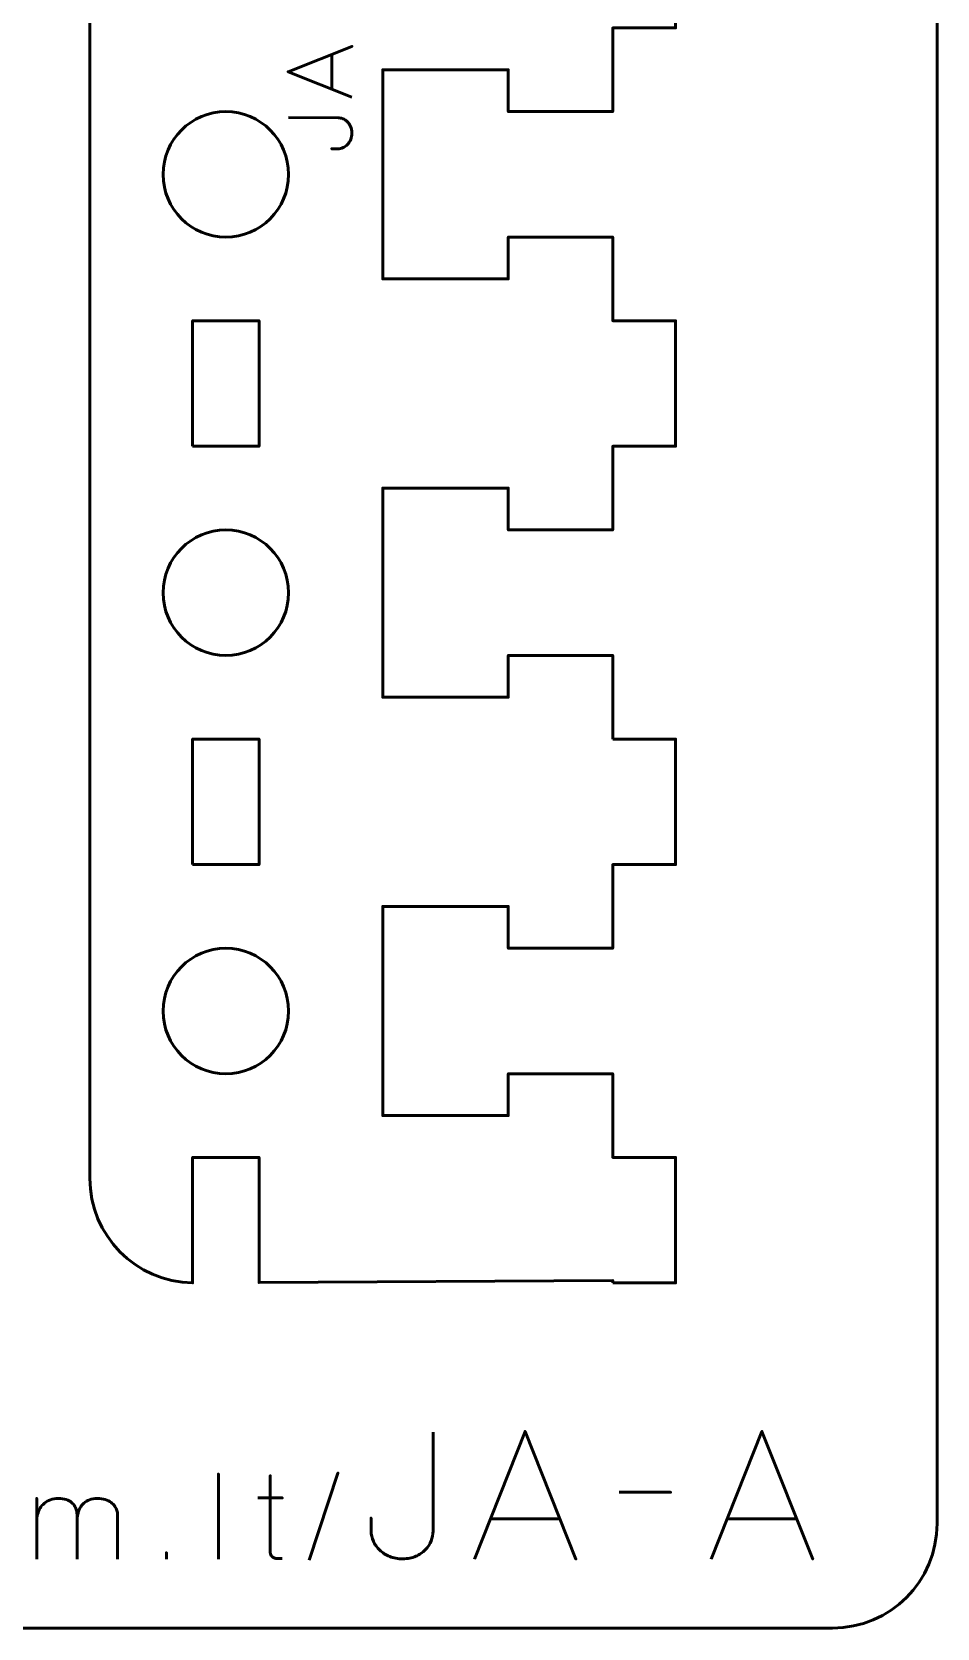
# Model space of a CAD drawing. Header units: centimetres. Extents: x -21 to 0, y -29.7 to 0.
# Drawn here: x -4.33 to 0, y -29.7 to -22.07 of the extents above; entities that cross this region are included whole.
import ezdxf

# ---------------------------------------------------------------- set-up
doc = ezdxf.new("R2010")
doc.units = ezdxf.units.CM
doc.header["$MEASUREMENT"] = 0
doc.layers.add('Layer 1', color=7, linetype='Continuous')

msp = doc.modelspace()

# ---------------------------------------------------------------- linework, layer by layer
at = {"layer": 'Layer 1', "color": 22, "lineweight": 53}
msp.add_open_spline([(-21.00003, -29.19995), (-21.00003, -29.19995), (-21.00003, -0.49992), (-21.00003, -0.49992), (-21.00003, -0.49992), (-21.00003, -0.22295), (-20.77694, 0.00004), (-20.49994, 0.00004), (-20.49994, 0.00004), (-20.49994, 0.00004), (-0.50008, 0.00004), (-0.50008, 0.00004), (-0.50008, 0.00004), (-0.22294, 0.00004), (0.00002, -0.22295), (0.00002, -0.49992), (0.00002, -0.49992), (0.00002, -0.49992), (0.00002, -29.19995), (0.00002, -29.19995), (0.00002, -29.19995), (0.00002, -29.47695), (-0.22294, -29.70004), (-0.50008, -29.70004), (-0.50008, -29.70004), (-0.50008, -29.70004), (-20.49994, -29.70004), (-20.49994, -29.70004), (-20.49994, -29.70004), (-20.77694, -29.70004), (-21.00003, -29.47695), (-21.00003, -29.19995)], degree=3, knots=[0, 0, 0, 0, 0.125, 0.125, 0.125, 0.125, 0.25, 0.25, 0.25, 0.25, 0.375, 0.375, 0.375, 0.375, 0.5, 0.5, 0.5, 0.5, 0.625, 0.625, 0.625, 0.625, 0.75, 0.75, 0.75, 0.75, 0.875, 0.875, 0.875, 0.875, 1, 1, 1, 1], dxfattribs=at)
at = {"layer": 'Layer 1', "color": 114, "lineweight": 53}
for points, knots in [([(-1.55, -28.05), (-1.55, -28.05), (-1.55, -28.0375), (-1.55, -28.0375), (-1.55, -28.0375), (-1.55, -28.0375), (-3.24125, -28.04807), (-3.24125, -28.04807), (-3.24125, -28.04807), (-3.24125, -28.04807), (-3.24125, -27.45), (-3.24125, -27.45), (-3.24125, -27.45), (-3.24125, -27.45), (-3.55875, -27.45), (-3.55875, -27.45), (-3.55875, -27.45), (-3.55875, -27.45), (-3.55875, -28.04989), (-3.55875, -28.04989), (-3.55875, -28.04989), (-3.8308, -28.04522), (-4.05, -27.82316), (-4.05, -27.55), (-4.05, -27.55), (-4.05, -27.55), (-4.05, -15.95), (-4.05, -15.95), (-4.05, -15.95), (-4.05, -15.67684), (-3.8308, -15.45478), (-3.55875, -15.45011), (-3.55875, -15.45011), (-3.55875, -15.45011), (-3.55875, -16.05), (-3.55875, -16.05), (-3.55875, -16.05), (-3.55875, -16.05), (-3.24125, -16.05), (-3.24125, -16.05), (-3.24125, -16.05), (-3.24125, -16.05), (-3.24125, -15.45), (-3.24125, -15.45), (-3.24125, -15.45), (-3.24125, -15.45), (-1.54999, -15.45), (-1.54999, -15.45), (-1.54999, -15.45), (-1.54999, -15.45), (-1.55, -15.45), (-1.55, -15.45), (-1.55, -15.45), (-1.55, -15.45), (-1.55, -15.45), (-1.55, -15.45), (-1.55, -15.45), (-1.55, -15.45), (-1.25, -15.45), (-1.25, -15.45), (-1.25, -15.45), (-1.25, -15.45), (-1.25, -16.05), (-1.25, -16.05), (-1.25, -16.05), (-1.25, -16.05), (-1.55, -16.05), (-1.55, -16.05), (-1.55, -16.05), (-1.55, -16.05), (-1.55, -16.45), (-1.55, -16.45), (-1.55, -16.45), (-1.55, -16.45), (-2.05, -16.45), (-2.05, -16.45), (-2.05, -16.45), (-2.05, -16.45), (-2.05001, -16.25), (-2.05001, -16.25), (-2.05001, -16.25), (-2.05001, -16.25), (-2.65, -16.25), (-2.65, -16.25), (-2.65, -16.25), (-2.65, -16.63333), (-2.65, -16.86667), (-2.65, -17.25), (-2.65, -17.25), (-2.65, -17.25), (-2.05001, -17.25), (-2.05001, -17.25), (-2.05001, -17.25), (-2.05001, -17.25), (-2.05, -17.05), (-2.05, -17.05), (-2.05, -17.05), (-2.05, -17.05), (-1.54999, -17.05), (-1.54999, -17.05), (-1.54999, -17.05), (-1.54999, -17.05), (-1.55, -17.45), (-1.55, -17.45), (-1.55, -17.45), (-1.55, -17.45), (-1.25, -17.45), (-1.25, -17.45), (-1.25, -17.45), (-1.25, -17.45), (-1.25, -18.05), (-1.25, -18.05), (-1.25, -18.05), (-1.25, -18.05), (-1.55, -18.05), (-1.55, -18.05), (-1.55, -18.05), (-1.55, -18.05), (-1.55, -18.45), (-1.55, -18.45), (-1.55, -18.45), (-1.55, -18.45), (-2.05, -18.45), (-2.05, -18.45), (-2.05, -18.45), (-2.05, -18.45), (-2.05001, -18.25), (-2.05001, -18.25), (-2.05001, -18.25), (-2.05001, -18.25), (-2.65, -18.25), (-2.65, -18.25), (-2.65, -18.25), (-2.65, -18.63333), (-2.65, -18.86667), (-2.65, -19.25), (-2.65, -19.25), (-2.65, -19.25), (-2.05001, -19.25), (-2.05001, -19.25), (-2.05001, -19.25), (-2.05001, -19.25), (-2.05, -19.05), (-2.05, -19.05), (-2.05, -19.05), (-2.05, -19.05), (-1.54999, -19.05), (-1.54999, -19.05), (-1.54999, -19.05), (-1.54999, -19.05), (-1.55, -19.45), (-1.55, -19.45), (-1.55, -19.45), (-1.55, -19.45), (-1.25, -19.45), (-1.25, -19.45), (-1.25, -19.45), (-1.25, -19.45), (-1.25, -20.05), (-1.25, -20.05), (-1.25, -20.05), (-1.25, -20.05), (-1.55, -20.05), (-1.55, -20.05), (-1.55, -20.05), (-1.55, -20.05), (-1.55, -20.45), (-1.55, -20.45), (-1.55, -20.45), (-1.55, -20.45), (-2.05, -20.45), (-2.05, -20.45), (-2.05, -20.45), (-2.05, -20.45), (-2.05001, -20.25), (-2.05001, -20.25), (-2.05001, -20.25), (-2.05001, -20.25), (-2.65, -20.25), (-2.65, -20.25), (-2.65, -20.25), (-2.65, -20.63333), (-2.65, -20.86667), (-2.65, -21.25), (-2.65, -21.25), (-2.65, -21.25), (-2.05001, -21.25), (-2.05001, -21.25), (-2.05001, -21.25), (-2.05001, -21.25), (-2.05, -21.05), (-2.05, -21.05), (-2.05, -21.05), (-2.05, -21.05), (-1.54999, -21.05), (-1.54999, -21.05), (-1.54999, -21.05), (-1.54999, -21.05), (-1.55, -21.45), (-1.55, -21.45), (-1.55, -21.45), (-1.55, -21.45), (-1.25, -21.45), (-1.25, -21.45), (-1.25, -21.45), (-1.25, -21.45), (-1.25, -22.05), (-1.25, -22.05), (-1.25, -22.05), (-1.25, -22.05), (-1.55, -22.05), (-1.55, -22.05), (-1.55, -22.05), (-1.55, -22.05), (-1.55, -22.45), (-1.55, -22.45), (-1.55, -22.45), (-1.55, -22.45), (-2.05, -22.45), (-2.05, -22.45), (-2.05, -22.45), (-2.05, -22.45), (-2.05001, -22.25), (-2.05001, -22.25), (-2.05001, -22.25), (-2.05001, -22.25), (-2.65, -22.25), (-2.65, -22.25), (-2.65, -22.25), (-2.65, -22.63333), (-2.65, -22.86667), (-2.65, -23.25), (-2.65, -23.25), (-2.65, -23.25), (-2.05001, -23.25), (-2.05001, -23.25), (-2.05001, -23.25), (-2.05001, -23.25), (-2.05, -23.05), (-2.05, -23.05), (-2.05, -23.05), (-2.05, -23.05), (-1.54999, -23.05), (-1.54999, -23.05), (-1.54999, -23.05), (-1.54999, -23.05), (-1.55, -23.45), (-1.55, -23.45), (-1.55, -23.45), (-1.55, -23.45), (-1.25, -23.45), (-1.25, -23.45), (-1.25, -23.45), (-1.25, -23.45), (-1.25, -24.05), (-1.25, -24.05), (-1.25, -24.05), (-1.25, -24.05), (-1.55, -24.05), (-1.55, -24.05), (-1.55, -24.05), (-1.55, -24.05), (-1.55, -24.45), (-1.55, -24.45), (-1.55, -24.45), (-1.55, -24.45), (-2.05, -24.45), (-2.05, -24.45), (-2.05, -24.45), (-2.05, -24.45), (-2.05001, -24.25), (-2.05001, -24.25), (-2.05001, -24.25), (-2.05001, -24.25), (-2.65, -24.25), (-2.65, -24.25), (-2.65, -24.25), (-2.65, -24.63333), (-2.65, -24.86667), (-2.65, -25.25), (-2.65, -25.25), (-2.65, -25.25), (-2.05001, -25.25), (-2.05001, -25.25), (-2.05001, -25.25), (-2.05001, -25.25), (-2.05, -25.05), (-2.05, -25.05), (-2.05, -25.05), (-2.05, -25.05), (-1.54999, -25.05), (-1.54999, -25.05), (-1.54999, -25.05), (-1.54999, -25.05), (-1.55, -25.45), (-1.55, -25.45)], [0, 0, 0, 0, 0.0135135, 0.0135135, 0.0135135, 0.0135135, 0.027027, 0.027027, 0.027027, 0.027027, 0.0405405, 0.0405405, 0.0405405, 0.0405405, 0.0540541, 0.0540541, 0.0540541, 0.0540541, 0.0675676, 0.0675676, 0.0675676, 0.0675676, 0.0810811, 0.0810811, 0.0810811, 0.0810811, 0.0945946, 0.0945946, 0.0945946, 0.0945946, 0.1081081, 0.1081081, 0.1081081, 0.1081081, 0.1216216, 0.1216216, 0.1216216, 0.1216216, 0.1351351, 0.1351351, 0.1351351, 0.1351351, 0.1486486, 0.1486486, 0.1486486, 0.1486486, 0.1621622, 0.1621622, 0.1621622, 0.1621622, 0.1756757, 0.1756757, 0.1756757, 0.1756757, 0.1891892, 0.1891892, 0.1891892, 0.1891892, 0.2027027, 0.2027027, 0.2027027, 0.2027027, 0.2162162, 0.2162162, 0.2162162, 0.2162162, 0.2297297, 0.2297297, 0.2297297, 0.2297297, 0.2432432, 0.2432432, 0.2432432, 0.2432432, 0.2567568, 0.2567568, 0.2567568, 0.2567568, 0.2702703, 0.2702703, 0.2702703, 0.2702703, 0.2837838, 0.2837838, 0.2837838, 0.2837838, 0.2972973, 0.2972973, 0.2972973, 0.2972973, 0.3108108, 0.3108108, 0.3108108, 0.3108108, 0.3243243, 0.3243243, 0.3243243, 0.3243243, 0.3378378, 0.3378378, 0.3378378, 0.3378378, 0.3513514, 0.3513514, 0.3513514, 0.3513514, 0.3648649, 0.3648649, 0.3648649, 0.3648649, 0.3783784, 0.3783784, 0.3783784, 0.3783784, 0.3918919, 0.3918919, 0.3918919, 0.3918919, 0.4054054, 0.4054054, 0.4054054, 0.4054054, 0.4189189, 0.4189189, 0.4189189, 0.4189189, 0.4324324, 0.4324324, 0.4324324, 0.4324324, 0.4459459, 0.4459459, 0.4459459, 0.4459459, 0.4594595, 0.4594595, 0.4594595, 0.4594595, 0.472973, 0.472973, 0.472973, 0.472973, 0.4864865, 0.4864865, 0.4864865, 0.4864865, 0.5, 0.5, 0.5, 0.5, 0.5135135, 0.5135135, 0.5135135, 0.5135135, 0.527027, 0.527027, 0.527027, 0.527027, 0.5405405, 0.5405405, 0.5405405, 0.5405405, 0.5540541, 0.5540541, 0.5540541, 0.5540541, 0.5675676, 0.5675676, 0.5675676, 0.5675676, 0.5810811, 0.5810811, 0.5810811, 0.5810811, 0.5945946, 0.5945946, 0.5945946, 0.5945946, 0.6081081, 0.6081081, 0.6081081, 0.6081081, 0.6216216, 0.6216216, 0.6216216, 0.6216216, 0.6351351, 0.6351351, 0.6351351, 0.6351351, 0.6486486, 0.6486486, 0.6486486, 0.6486486, 0.6621622, 0.6621622, 0.6621622, 0.6621622, 0.6756757, 0.6756757, 0.6756757, 0.6756757, 0.6891892, 0.6891892, 0.6891892, 0.6891892, 0.7027027, 0.7027027, 0.7027027, 0.7027027, 0.7162162, 0.7162162, 0.7162162, 0.7162162, 0.7297297, 0.7297297, 0.7297297, 0.7297297, 0.7432432, 0.7432432, 0.7432432, 0.7432432, 0.7567568, 0.7567568, 0.7567568, 0.7567568, 0.7702703, 0.7702703, 0.7702703, 0.7702703, 0.7837838, 0.7837838, 0.7837838, 0.7837838, 0.7972973, 0.7972973, 0.7972973, 0.7972973, 0.8108108, 0.8108108, 0.8108108, 0.8108108, 0.8243243, 0.8243243, 0.8243243, 0.8243243, 0.8378378, 0.8378378, 0.8378378, 0.8378378, 0.8513514, 0.8513514, 0.8513514, 0.8513514, 0.8648649, 0.8648649, 0.8648649, 0.8648649, 0.8783784, 0.8783784, 0.8783784, 0.8783784, 0.8918919, 0.8918919, 0.8918919, 0.8918919, 0.9054054, 0.9054054, 0.9054054, 0.9054054, 0.9189189, 0.9189189, 0.9189189, 0.9189189, 0.9324324, 0.9324324, 0.9324324, 0.9324324, 0.9459459, 0.9459459, 0.9459459, 0.9459459, 0.9594595, 0.9594595, 0.9594595, 0.9594595, 0.972973, 0.972973, 0.972973, 0.972973, 0.9864865, 0.9864865, 0.9864865, 0.9864865, 1, 1, 1, 1]), ([(-1.55, -25.45), (-1.55, -25.45), (-1.25, -25.45), (-1.25, -25.45), (-1.25, -25.45), (-1.25, -25.45), (-1.25, -26.05), (-1.25, -26.05), (-1.25, -26.05), (-1.25, -26.05), (-1.55, -26.05), (-1.55, -26.05), (-1.55, -26.05), (-1.55, -26.05), (-1.55, -26.45), (-1.55, -26.45), (-1.55, -26.45), (-1.55, -26.45), (-2.05, -26.45), (-2.05, -26.45), (-2.05, -26.45), (-2.05, -26.45), (-2.05001, -26.25), (-2.05001, -26.25), (-2.05001, -26.25), (-2.05001, -26.25), (-2.65, -26.25), (-2.65, -26.25), (-2.65, -26.25), (-2.65, -26.63333), (-2.65, -26.86667), (-2.65, -27.25), (-2.65, -27.25), (-2.65, -27.25), (-2.05001, -27.25), (-2.05001, -27.25), (-2.05001, -27.25), (-2.05001, -27.25), (-2.05, -27.05), (-2.05, -27.05), (-2.05, -27.05), (-2.05, -27.05), (-1.54999, -27.05), (-1.54999, -27.05), (-1.54999, -27.05), (-1.54999, -27.05), (-1.55, -27.45), (-1.55, -27.45), (-1.55, -27.45), (-1.55, -27.45), (-1.25, -27.45), (-1.25, -27.45), (-1.25, -27.45), (-1.25, -27.45), (-1.25, -28.05), (-1.25, -28.05), (-1.25, -28.05), (-1.25, -28.05), (-1.55, -28.05), (-1.55, -28.05)], [0, 0, 0, 0, 0.0666667, 0.0666667, 0.0666667, 0.0666667, 0.1333333, 0.1333333, 0.1333333, 0.1333333, 0.2, 0.2, 0.2, 0.2, 0.2666667, 0.2666667, 0.2666667, 0.2666667, 0.3333333, 0.3333333, 0.3333333, 0.3333333, 0.4, 0.4, 0.4, 0.4, 0.4666667, 0.4666667, 0.4666667, 0.4666667, 0.5333333, 0.5333333, 0.5333333, 0.5333333, 0.6, 0.6, 0.6, 0.6, 0.6666667, 0.6666667, 0.6666667, 0.6666667, 0.7333333, 0.7333333, 0.7333333, 0.7333333, 0.8, 0.8, 0.8, 0.8, 0.8666667, 0.8666667, 0.8666667, 0.8666667, 0.9333333, 0.9333333, 0.9333333, 0.9333333, 1, 1, 1, 1]), ([(-1.55, -25.45), (-1.55, -25.45), (-1.25, -25.45), (-1.25, -25.45), (-1.25, -25.45), (-1.25, -25.45), (-1.25, -26.05), (-1.25, -26.05), (-1.25, -26.05), (-1.25, -26.05), (-1.55, -26.05), (-1.55, -26.05), (-1.55, -26.05), (-1.55, -26.05), (-1.55, -26.45), (-1.55, -26.45), (-1.55, -26.45), (-1.55, -26.45), (-2.05, -26.45), (-2.05, -26.45), (-2.05, -26.45), (-2.05, -26.45), (-2.05001, -26.25), (-2.05001, -26.25), (-2.05001, -26.25), (-2.05001, -26.25), (-2.65, -26.25), (-2.65, -26.25), (-2.65, -26.25), (-2.65, -26.63333), (-2.65, -26.86667), (-2.65, -27.25), (-2.65, -27.25), (-2.65, -27.25), (-2.05001, -27.25), (-2.05001, -27.25), (-2.05001, -27.25), (-2.05001, -27.25), (-2.05, -27.05), (-2.05, -27.05), (-2.05, -27.05), (-2.05, -27.05), (-1.54999, -27.05), (-1.54999, -27.05), (-1.54999, -27.05), (-1.54999, -27.05), (-1.55, -27.45), (-1.55, -27.45), (-1.55, -27.45), (-1.55, -27.45), (-1.25, -27.45), (-1.25, -27.45), (-1.25, -27.45), (-1.25, -27.45), (-1.25, -28.05), (-1.25, -28.05), (-1.25, -28.05), (-1.25, -28.05), (-1.55, -28.05), (-1.55, -28.05)], [0, 0, 0, 0, 0.0666667, 0.0666667, 0.0666667, 0.0666667, 0.1333333, 0.1333333, 0.1333333, 0.1333333, 0.2, 0.2, 0.2, 0.2, 0.2666667, 0.2666667, 0.2666667, 0.2666667, 0.3333333, 0.3333333, 0.3333333, 0.3333333, 0.4, 0.4, 0.4, 0.4, 0.4666667, 0.4666667, 0.4666667, 0.4666667, 0.5333333, 0.5333333, 0.5333333, 0.5333333, 0.6, 0.6, 0.6, 0.6, 0.6666667, 0.6666667, 0.6666667, 0.6666667, 0.7333333, 0.7333333, 0.7333333, 0.7333333, 0.8, 0.8, 0.8, 0.8, 0.8666667, 0.8666667, 0.8666667, 0.8666667, 0.9333333, 0.9333333, 0.9333333, 0.9333333, 1, 1, 1, 1])]:
    msp.add_open_spline(points, degree=3, knots=knots, dxfattribs=at)
at = {"layer": 'Layer 1', "color": 30, "lineweight": 53}
for points, knots in [([(-2.797, -22.38057), (-2.797, -22.38057), (-3.10222, -22.2595), (-3.10222, -22.2595), (-3.10222, -22.2595), (-3.10222, -22.2595), (-2.797, -22.138), (-2.797, -22.138), (-2.797, -22.138), (-2.797, -22.138), (-3.10222, -22.2595), (-3.10222, -22.2595), (-3.10222, -22.2595), (-3.10222, -22.2595), (-2.797, -22.38057), (-2.797, -22.38057)], [0, 0, 0, 0, 0.25, 0.25, 0.25, 0.25, 0.5, 0.5, 0.5, 0.5, 0.75, 0.75, 0.75, 0.75, 1, 1, 1, 1]), ([(-2.8931, -22.34247), (-2.8931, -22.34247), (-2.8931, -22.17653), (-2.8931, -22.17653), (-2.8931, -22.17653), (-2.8931, -22.17653), (-2.8931, -22.34247), (-2.8931, -22.34247)], [0, 0, 0, 0, 0.5, 0.5, 0.5, 0.5, 1, 1, 1, 1]), ([(-3.10053, -22.47878), (-3.10053, -22.47878), (-2.86346, -22.4792), (-2.86346, -22.4792), (-2.86346, -22.4792), (-2.85577, -22.4792), (-2.84801, -22.48083), (-2.84032, -22.48393), (-2.84032, -22.48393), (-2.83256, -22.48711), (-2.8255, -22.49176), (-2.81901, -22.4979), (-2.81901, -22.4979), (-2.81259, -22.50411), (-2.80737, -22.51166), (-2.80349, -22.52062), (-2.80349, -22.52062), (-2.79954, -22.52965), (-2.79756, -22.53995), (-2.79742, -22.55159), (-2.79742, -22.55159), (-2.79742, -22.56324), (-2.79933, -22.57375), (-2.80307, -22.58306), (-2.80307, -22.58306), (-2.80688, -22.59238), (-2.81196, -22.60035), (-2.81838, -22.60691), (-2.81838, -22.60691), (-2.8248, -22.61354), (-2.83185, -22.61855), (-2.83969, -22.62208), (-2.83969, -22.62208), (-2.84752, -22.62561), (-2.85542, -22.62737), (-2.86346, -22.62737), (-2.86346, -22.62737), (-2.86346, -22.62737), (-2.89479, -22.62737), (-2.89479, -22.62737), (-2.89479, -22.62737), (-2.89479, -22.62737), (-2.86346, -22.62737), (-2.86346, -22.62737), (-2.86346, -22.62737), (-2.85542, -22.62737), (-2.84752, -22.62561), (-2.83969, -22.62208), (-2.83969, -22.62208), (-2.83185, -22.61855), (-2.8248, -22.61354), (-2.81838, -22.60691), (-2.81838, -22.60691), (-2.81196, -22.60035), (-2.80688, -22.59238), (-2.80307, -22.58306), (-2.80307, -22.58306), (-2.79933, -22.57375), (-2.79742, -22.56324), (-2.79742, -22.55159), (-2.79742, -22.55159), (-2.79756, -22.53995), (-2.79954, -22.52965), (-2.80349, -22.52062), (-2.80349, -22.52062), (-2.80737, -22.51166), (-2.81259, -22.50411), (-2.81901, -22.4979), (-2.81901, -22.4979), (-2.8255, -22.49176), (-2.83256, -22.48711), (-2.84032, -22.48393), (-2.84032, -22.48393), (-2.84801, -22.48083), (-2.85577, -22.4792), (-2.86346, -22.4792), (-2.86346, -22.4792), (-2.86346, -22.4792), (-3.10053, -22.47878), (-3.10053, -22.47878)], [0, 0, 0, 0, 0.05, 0.05, 0.05, 0.05, 0.1, 0.1, 0.1, 0.1, 0.15, 0.15, 0.15, 0.15, 0.2, 0.2, 0.2, 0.2, 0.25, 0.25, 0.25, 0.25, 0.3, 0.3, 0.3, 0.3, 0.35, 0.35, 0.35, 0.35, 0.4, 0.4, 0.4, 0.4, 0.45, 0.45, 0.45, 0.45, 0.5, 0.5, 0.5, 0.5, 0.55, 0.55, 0.55, 0.55, 0.6, 0.6, 0.6, 0.6, 0.65, 0.65, 0.65, 0.65, 0.7, 0.7, 0.7, 0.7, 0.75, 0.75, 0.75, 0.75, 0.8, 0.8, 0.8, 0.8, 0.85, 0.85, 0.85, 0.85, 0.9, 0.9, 0.9, 0.9, 0.95, 0.95, 0.95, 0.95, 1, 1, 1, 1]), ([(-2.40825, -28.76286), (-2.40825, -28.76286), (-2.4091, -29.23699), (-2.4091, -29.23699), (-2.4091, -29.23699), (-2.4091, -29.25237), (-2.41234, -29.2679), (-2.41855, -29.28328), (-2.41855, -29.28328), (-2.4249, -29.2988), (-2.43421, -29.31291), (-2.44649, -29.32589), (-2.44649, -29.32589), (-2.45891, -29.33873), (-2.47401, -29.34918), (-2.49193, -29.35694), (-2.49193, -29.35694), (-2.50999, -29.36484), (-2.53059, -29.36879), (-2.55388, -29.36907), (-2.55388, -29.36907), (-2.57716, -29.36907), (-2.59818, -29.36526), (-2.61681, -29.35778), (-2.61681, -29.35778), (-2.63544, -29.35016), (-2.65138, -29.34), (-2.66451, -29.32716), (-2.66451, -29.32716), (-2.67777, -29.31432), (-2.68779, -29.30021), (-2.69485, -29.28455), (-2.69485, -29.28455), (-2.7019, -29.26888), (-2.70543, -29.25308), (-2.70543, -29.23699), (-2.70543, -29.23699), (-2.70543, -29.23699), (-2.70543, -29.17434), (-2.70543, -29.17434), (-2.70543, -29.17434), (-2.70543, -29.17434), (-2.70543, -29.23699), (-2.70543, -29.23699), (-2.70543, -29.23699), (-2.70543, -29.25308), (-2.7019, -29.26888), (-2.69485, -29.28455), (-2.69485, -29.28455), (-2.68779, -29.30021), (-2.67777, -29.31432), (-2.66451, -29.32716), (-2.66451, -29.32716), (-2.65138, -29.34), (-2.63544, -29.35016), (-2.61681, -29.35778), (-2.61681, -29.35778), (-2.59818, -29.36526), (-2.57716, -29.36907), (-2.55388, -29.36907), (-2.55388, -29.36907), (-2.53059, -29.36879), (-2.50999, -29.36484), (-2.49193, -29.35694), (-2.49193, -29.35694), (-2.47401, -29.34918), (-2.45891, -29.33873), (-2.44649, -29.32589), (-2.44649, -29.32589), (-2.43421, -29.31291), (-2.4249, -29.2988), (-2.41855, -29.28328), (-2.41855, -29.28328), (-2.41234, -29.2679), (-2.4091, -29.25237), (-2.4091, -29.23699), (-2.4091, -29.23699), (-2.4091, -29.23699), (-2.40825, -28.76286), (-2.40825, -28.76286)], [0, 0, 0, 0, 0.05, 0.05, 0.05, 0.05, 0.1, 0.1, 0.1, 0.1, 0.15, 0.15, 0.15, 0.15, 0.2, 0.2, 0.2, 0.2, 0.25, 0.25, 0.25, 0.25, 0.3, 0.3, 0.3, 0.3, 0.35, 0.35, 0.35, 0.35, 0.4, 0.4, 0.4, 0.4, 0.45, 0.45, 0.45, 0.45, 0.5, 0.5, 0.5, 0.5, 0.55, 0.55, 0.55, 0.55, 0.6, 0.6, 0.6, 0.6, 0.65, 0.65, 0.65, 0.65, 0.7, 0.7, 0.7, 0.7, 0.75, 0.75, 0.75, 0.75, 0.8, 0.8, 0.8, 0.8, 0.85, 0.85, 0.85, 0.85, 0.9, 0.9, 0.9, 0.9, 0.95, 0.95, 0.95, 0.95, 1, 1, 1, 1]), ([(-2.21182, -29.36992), (-2.21182, -29.36992), (-1.96967, -28.75947), (-1.96967, -28.75947), (-1.96967, -28.75947), (-1.96967, -28.75947), (-1.72668, -29.36992), (-1.72668, -29.36992), (-1.72668, -29.36992), (-1.72668, -29.36992), (-1.96967, -28.75947), (-1.96967, -28.75947), (-1.96967, -28.75947), (-1.96967, -28.75947), (-2.21182, -29.36992), (-2.21182, -29.36992)], [0, 0, 0, 0, 0.25, 0.25, 0.25, 0.25, 0.5, 0.5, 0.5, 0.5, 0.75, 0.75, 0.75, 0.75, 1, 1, 1, 1]), ([(-1.07982, -29.36992), (-1.07982, -29.36992), (-0.83767, -28.75947), (-0.83767, -28.75947), (-0.83767, -28.75947), (-0.83767, -28.75947), (-0.59468, -29.36992), (-0.59468, -29.36992), (-0.59468, -29.36992), (-0.59468, -29.36992), (-0.83767, -28.75947), (-0.83767, -28.75947), (-0.83767, -28.75947), (-0.83767, -28.75947), (-1.07982, -29.36992), (-1.07982, -29.36992)], [0, 0, 0, 0, 0.25, 0.25, 0.25, 0.25, 0.5, 0.5, 0.5, 0.5, 0.75, 0.75, 0.75, 0.75, 1, 1, 1, 1]), ([(-3.43526, -29.36992), (-3.43526, -29.36992), (-3.43526, -28.96296), (-3.43526, -28.96296), (-3.43526, -28.96296), (-3.43526, -28.96296), (-3.43526, -29.36992), (-3.43526, -29.36992)], [0, 0, 0, 0, 0.5, 0.5, 0.5, 0.5, 1, 1, 1, 1]), ([(-3.13046, -29.3671), (-3.13742, -29.36766), (-3.14438, -29.36785), (-3.15116, -29.36766), (-3.15116, -29.36766), (-3.15793, -29.36747), (-3.16405, -29.36644), (-3.1696, -29.36437), (-3.1696, -29.36437), (-3.17515, -29.36239), (-3.17957, -29.35882), (-3.18295, -29.35374), (-3.18295, -29.35374), (-3.18625, -29.34866), (-3.18794, -29.34142), (-3.18803, -29.3321), (-3.18803, -29.3321), (-3.18803, -29.32768), (-3.18803, -29.32016), (-3.18803, -29.30962), (-3.18803, -29.30962), (-3.18803, -29.29899), (-3.18803, -29.28619), (-3.18803, -29.27105), (-3.18803, -29.27105), (-3.18803, -29.2559), (-3.18803, -29.23935), (-3.18803, -29.22138), (-3.18803, -29.22138), (-3.18803, -29.20341), (-3.18803, -29.18488), (-3.18803, -29.16569), (-3.18803, -29.16569), (-3.18803, -29.1465), (-3.18803, -29.12759), (-3.18803, -29.10887), (-3.18803, -29.10887), (-3.18803, -29.09015), (-3.18803, -29.07255), (-3.18803, -29.056), (-3.18803, -29.056), (-3.18803, -29.03944), (-3.18803, -29.02476), (-3.18803, -29.01207), (-3.18803, -29.01207), (-3.18803, -28.99927), (-3.18803, -28.9893), (-3.18803, -28.98196), (-3.18803, -28.98196), (-3.18803, -28.97472), (-3.18803, -28.97095), (-3.18803, -28.97086), (-3.18803, -28.97086), (-3.18803, -28.97095), (-3.18803, -28.97472), (-3.18803, -28.98196), (-3.18803, -28.98196), (-3.18803, -28.9893), (-3.18803, -28.99927), (-3.18803, -29.01207), (-3.18803, -29.01207), (-3.18803, -29.02476), (-3.18803, -29.03944), (-3.18803, -29.056), (-3.18803, -29.056), (-3.18803, -29.07255), (-3.18803, -29.09015), (-3.18803, -29.10887), (-3.18803, -29.10887), (-3.18803, -29.12759), (-3.18803, -29.1465), (-3.18803, -29.16569), (-3.18803, -29.16569), (-3.18803, -29.18488), (-3.18803, -29.20341), (-3.18803, -29.22138), (-3.18803, -29.22138), (-3.18803, -29.23935), (-3.18803, -29.2559), (-3.18803, -29.27105), (-3.18803, -29.27105), (-3.18803, -29.28619), (-3.18803, -29.29899), (-3.18803, -29.30962), (-3.18803, -29.30962), (-3.18803, -29.32016), (-3.18803, -29.32768), (-3.18803, -29.3321), (-3.18803, -29.3321), (-3.18794, -29.34142), (-3.18625, -29.34866), (-3.18295, -29.35374), (-3.18295, -29.35374), (-3.17957, -29.35882), (-3.17515, -29.36239), (-3.1696, -29.36437), (-3.1696, -29.36437), (-3.16405, -29.36644), (-3.15793, -29.36747), (-3.15116, -29.36766), (-3.15116, -29.36766), (-3.14438, -29.36785), (-3.13742, -29.36766), (-3.13046, -29.3671)], [0, 0, 0, 0, 0.0384615, 0.0384615, 0.0384615, 0.0384615, 0.0769231, 0.0769231, 0.0769231, 0.0769231, 0.1153846, 0.1153846, 0.1153846, 0.1153846, 0.1538462, 0.1538462, 0.1538462, 0.1538462, 0.1923077, 0.1923077, 0.1923077, 0.1923077, 0.2307692, 0.2307692, 0.2307692, 0.2307692, 0.2692308, 0.2692308, 0.2692308, 0.2692308, 0.3076923, 0.3076923, 0.3076923, 0.3076923, 0.3461538, 0.3461538, 0.3461538, 0.3461538, 0.3846154, 0.3846154, 0.3846154, 0.3846154, 0.4230769, 0.4230769, 0.4230769, 0.4230769, 0.4615385, 0.4615385, 0.4615385, 0.4615385, 0.5, 0.5, 0.5, 0.5, 0.5384615, 0.5384615, 0.5384615, 0.5384615, 0.5769231, 0.5769231, 0.5769231, 0.5769231, 0.6153846, 0.6153846, 0.6153846, 0.6153846, 0.6538462, 0.6538462, 0.6538462, 0.6538462, 0.6923077, 0.6923077, 0.6923077, 0.6923077, 0.7307692, 0.7307692, 0.7307692, 0.7307692, 0.7692308, 0.7692308, 0.7692308, 0.7692308, 0.8076923, 0.8076923, 0.8076923, 0.8076923, 0.8461538, 0.8461538, 0.8461538, 0.8461538, 0.8846154, 0.8846154, 0.8846154, 0.8846154, 0.9230769, 0.9230769, 0.9230769, 0.9230769, 0.9615385, 0.9615385, 0.9615385, 0.9615385, 1, 1, 1, 1]), ([(-3.00233, -29.37556), (-3.00233, -29.37556), (-2.86404, -28.95901), (-2.86404, -28.95901), (-2.86404, -28.95901), (-2.86404, -28.95901), (-3.00233, -29.37556), (-3.00233, -29.37556)], [0, 0, 0, 0, 0.5, 0.5, 0.5, 0.5, 1, 1, 1, 1]), ([(-1.52009, -29.05073), (-1.52009, -29.05073), (-1.27371, -29.05073), (-1.27371, -29.05073), (-1.27371, -29.05073), (-1.27371, -29.05073), (-1.52009, -29.05073), (-1.52009, -29.05073)], [0, 0, 0, 0, 0.5, 0.5, 0.5, 0.5, 1, 1, 1, 1]), ([(-4.11147, -29.36992), (-4.11147, -29.36983), (-4.11147, -29.3671), (-4.11147, -29.36174), (-4.11147, -29.36174), (-4.11147, -29.35647), (-4.11147, -29.34922), (-4.11147, -29.3401), (-4.11147, -29.3401), (-4.11147, -29.33088), (-4.11147, -29.32053), (-4.11147, -29.30887), (-4.11147, -29.30887), (-4.11147, -29.2973), (-4.11147, -29.28516), (-4.11147, -29.27237), (-4.11147, -29.27237), (-4.11147, -29.25967), (-4.11147, -29.24715), (-4.11147, -29.23474), (-4.11147, -29.23474), (-4.11147, -29.22232), (-4.11147, -29.21065), (-4.11147, -29.19993), (-4.11147, -29.19993), (-4.11147, -29.18911), (-4.11147, -29.17989), (-4.11147, -29.17208), (-4.11147, -29.17208), (-4.11147, -29.16437), (-4.11147, -29.15882), (-4.11147, -29.15543), (-4.11147, -29.15543), (-4.11137, -29.15016), (-4.11222, -29.14424), (-4.11382, -29.13775), (-4.11382, -29.13775), (-4.11542, -29.13116), (-4.11815, -29.12458), (-4.122, -29.11799), (-4.122, -29.11799), (-4.12586, -29.11131), (-4.13122, -29.1052), (-4.1379, -29.09955), (-4.1379, -29.09955), (-4.14467, -29.09391), (-4.15314, -29.08939), (-4.1633, -29.08591), (-4.1633, -29.08591), (-4.17356, -29.08243), (-4.18578, -29.08055), (-4.20008, -29.08036), (-4.20008, -29.08036), (-4.21438, -29.08036), (-4.22718, -29.08234), (-4.23837, -29.08629), (-4.23837, -29.08629), (-4.24966, -29.09033), (-4.25935, -29.09588), (-4.26763, -29.10294), (-4.26763, -29.10294), (-4.27581, -29.11), (-4.28268, -29.11809), (-4.28804, -29.1273), (-4.28804, -29.1273), (-4.2934, -29.13643), (-4.29736, -29.14612), (-4.29999, -29.15647), (-4.29999, -29.15647), (-4.30262, -29.16672), (-4.30394, -29.17716), (-4.30394, -29.18761), (-4.30394, -29.18761), (-4.30394, -29.17716), (-4.30262, -29.16672), (-4.29999, -29.15647), (-4.29999, -29.15647), (-4.29736, -29.14612), (-4.2934, -29.13643), (-4.28804, -29.1273), (-4.28804, -29.1273), (-4.28268, -29.11809), (-4.27581, -29.11), (-4.26763, -29.10294), (-4.26763, -29.10294), (-4.25935, -29.09588), (-4.24966, -29.09033), (-4.23837, -29.08629), (-4.23837, -29.08629), (-4.22718, -29.08234), (-4.21438, -29.08036), (-4.20008, -29.08036), (-4.20008, -29.08036), (-4.18578, -29.08055), (-4.17356, -29.08243), (-4.1633, -29.08591), (-4.1633, -29.08591), (-4.15314, -29.08939), (-4.14467, -29.09391), (-4.1379, -29.09955), (-4.1379, -29.09955), (-4.13122, -29.1052), (-4.12586, -29.11131), (-4.122, -29.11799), (-4.122, -29.11799), (-4.11815, -29.12458), (-4.11542, -29.13116), (-4.11382, -29.13775), (-4.11382, -29.13775), (-4.11222, -29.14424), (-4.11137, -29.15016), (-4.11147, -29.15543), (-4.11147, -29.15543), (-4.11147, -29.15882), (-4.11147, -29.16437), (-4.11147, -29.17208), (-4.11147, -29.17208), (-4.11147, -29.17989), (-4.11147, -29.18911), (-4.11147, -29.19993), (-4.11147, -29.19993), (-4.11147, -29.21065), (-4.11147, -29.22232), (-4.11147, -29.23474), (-4.11147, -29.23474), (-4.11147, -29.24715), (-4.11147, -29.25967), (-4.11147, -29.27237), (-4.11147, -29.27237), (-4.11147, -29.28516), (-4.11147, -29.2973), (-4.11147, -29.30887), (-4.11147, -29.30887), (-4.11147, -29.32053), (-4.11147, -29.33088), (-4.11147, -29.3401), (-4.11147, -29.3401), (-4.11147, -29.34922), (-4.11147, -29.35647), (-4.11147, -29.36174), (-4.11147, -29.36174), (-4.11147, -29.3671), (-4.11147, -29.36983), (-4.11147, -29.36992)], [0, 0, 0, 0, 0.0277778, 0.0277778, 0.0277778, 0.0277778, 0.0555556, 0.0555556, 0.0555556, 0.0555556, 0.0833333, 0.0833333, 0.0833333, 0.0833333, 0.1111111, 0.1111111, 0.1111111, 0.1111111, 0.1388889, 0.1388889, 0.1388889, 0.1388889, 0.1666667, 0.1666667, 0.1666667, 0.1666667, 0.1944444, 0.1944444, 0.1944444, 0.1944444, 0.2222222, 0.2222222, 0.2222222, 0.2222222, 0.25, 0.25, 0.25, 0.25, 0.2777778, 0.2777778, 0.2777778, 0.2777778, 0.3055556, 0.3055556, 0.3055556, 0.3055556, 0.3333333, 0.3333333, 0.3333333, 0.3333333, 0.3611111, 0.3611111, 0.3611111, 0.3611111, 0.3888889, 0.3888889, 0.3888889, 0.3888889, 0.4166667, 0.4166667, 0.4166667, 0.4166667, 0.4444444, 0.4444444, 0.4444444, 0.4444444, 0.4722222, 0.4722222, 0.4722222, 0.4722222, 0.5, 0.5, 0.5, 0.5, 0.5277778, 0.5277778, 0.5277778, 0.5277778, 0.5555556, 0.5555556, 0.5555556, 0.5555556, 0.5833333, 0.5833333, 0.5833333, 0.5833333, 0.6111111, 0.6111111, 0.6111111, 0.6111111, 0.6388889, 0.6388889, 0.6388889, 0.6388889, 0.6666667, 0.6666667, 0.6666667, 0.6666667, 0.6944444, 0.6944444, 0.6944444, 0.6944444, 0.7222222, 0.7222222, 0.7222222, 0.7222222, 0.75, 0.75, 0.75, 0.75, 0.7777778, 0.7777778, 0.7777778, 0.7777778, 0.8055556, 0.8055556, 0.8055556, 0.8055556, 0.8333333, 0.8333333, 0.8333333, 0.8333333, 0.8611111, 0.8611111, 0.8611111, 0.8611111, 0.8888889, 0.8888889, 0.8888889, 0.8888889, 0.9166667, 0.9166667, 0.9166667, 0.9166667, 0.9444444, 0.9444444, 0.9444444, 0.9444444, 0.9722222, 0.9722222, 0.9722222, 0.9722222, 1, 1, 1, 1]), ([(-4.30394, -29.36992), (-4.30394, -29.36992), (-4.30394, -29.08036), (-4.30394, -29.08036), (-4.30394, -29.08036), (-4.30394, -29.08036), (-4.30394, -29.36992), (-4.30394, -29.36992)], [0, 0, 0, 0, 0.5, 0.5, 0.5, 0.5, 1, 1, 1, 1]), ([(-3.9173, -29.36992), (-3.9173, -29.36983), (-3.9173, -29.3671), (-3.9173, -29.36174), (-3.9173, -29.36174), (-3.9173, -29.35647), (-3.9173, -29.34922), (-3.9173, -29.3401), (-3.9173, -29.3401), (-3.9173, -29.33088), (-3.9173, -29.32053), (-3.9173, -29.30887), (-3.9173, -29.30887), (-3.9173, -29.2973), (-3.9173, -29.28516), (-3.9173, -29.27237), (-3.9173, -29.27237), (-3.9173, -29.25967), (-3.9173, -29.24715), (-3.9173, -29.23474), (-3.9173, -29.23474), (-3.9173, -29.22232), (-3.9173, -29.21065), (-3.9173, -29.19993), (-3.9173, -29.19993), (-3.9173, -29.18911), (-3.9173, -29.17989), (-3.9173, -29.17208), (-3.9173, -29.17208), (-3.9173, -29.16437), (-3.9173, -29.15882), (-3.9173, -29.15543), (-3.9173, -29.15543), (-3.9173, -29.15016), (-3.91833, -29.14424), (-3.9205, -29.13775), (-3.9205, -29.13775), (-3.92257, -29.13116), (-3.92595, -29.12458), (-3.93066, -29.11799), (-3.93066, -29.11799), (-3.93527, -29.11131), (-3.94138, -29.1052), (-3.94891, -29.09955), (-3.94891, -29.09955), (-3.95643, -29.09391), (-3.96556, -29.08939), (-3.97628, -29.08591), (-3.97628, -29.08591), (-3.98701, -29.08243), (-3.99952, -29.08055), (-4.01382, -29.08036), (-4.01382, -29.08036), (-4.02812, -29.08036), (-4.04072, -29.08234), (-4.05154, -29.08629), (-4.05154, -29.08629), (-4.06227, -29.09033), (-4.07149, -29.09588), (-4.0792, -29.10294), (-4.0792, -29.10294), (-4.08682, -29.11), (-4.09293, -29.11809), (-4.09773, -29.1273), (-4.09773, -29.1273), (-4.10253, -29.13643), (-4.10601, -29.14612), (-4.10817, -29.15647), (-4.10817, -29.15647), (-4.11043, -29.16672), (-4.11147, -29.17716), (-4.11147, -29.18761), (-4.11147, -29.18761), (-4.11147, -29.17716), (-4.11043, -29.16672), (-4.10817, -29.15647), (-4.10817, -29.15647), (-4.10601, -29.14612), (-4.10253, -29.13643), (-4.09773, -29.1273), (-4.09773, -29.1273), (-4.09293, -29.11809), (-4.08682, -29.11), (-4.0792, -29.10294), (-4.0792, -29.10294), (-4.07149, -29.09588), (-4.06227, -29.09033), (-4.05154, -29.08629), (-4.05154, -29.08629), (-4.04072, -29.08234), (-4.02812, -29.08036), (-4.01382, -29.08036), (-4.01382, -29.08036), (-3.99952, -29.08055), (-3.98701, -29.08243), (-3.97628, -29.08591), (-3.97628, -29.08591), (-3.96556, -29.08939), (-3.95643, -29.09391), (-3.94891, -29.09955), (-3.94891, -29.09955), (-3.94138, -29.1052), (-3.93527, -29.11131), (-3.93066, -29.11799), (-3.93066, -29.11799), (-3.92595, -29.12458), (-3.92257, -29.13116), (-3.9205, -29.13775), (-3.9205, -29.13775), (-3.91833, -29.14424), (-3.9173, -29.15016), (-3.9173, -29.15543), (-3.9173, -29.15543), (-3.9173, -29.15882), (-3.9173, -29.16437), (-3.9173, -29.17208), (-3.9173, -29.17208), (-3.9173, -29.17989), (-3.9173, -29.18911), (-3.9173, -29.19993), (-3.9173, -29.19993), (-3.9173, -29.21065), (-3.9173, -29.22232), (-3.9173, -29.23474), (-3.9173, -29.23474), (-3.9173, -29.24715), (-3.9173, -29.25967), (-3.9173, -29.27237), (-3.9173, -29.27237), (-3.9173, -29.28516), (-3.9173, -29.2973), (-3.9173, -29.30887), (-3.9173, -29.30887), (-3.9173, -29.32053), (-3.9173, -29.33088), (-3.9173, -29.3401), (-3.9173, -29.3401), (-3.9173, -29.34922), (-3.9173, -29.35647), (-3.9173, -29.36174), (-3.9173, -29.36174), (-3.9173, -29.3671), (-3.9173, -29.36983), (-3.9173, -29.36992)], [0, 0, 0, 0, 0.0277778, 0.0277778, 0.0277778, 0.0277778, 0.0555556, 0.0555556, 0.0555556, 0.0555556, 0.0833333, 0.0833333, 0.0833333, 0.0833333, 0.1111111, 0.1111111, 0.1111111, 0.1111111, 0.1388889, 0.1388889, 0.1388889, 0.1388889, 0.1666667, 0.1666667, 0.1666667, 0.1666667, 0.1944444, 0.1944444, 0.1944444, 0.1944444, 0.2222222, 0.2222222, 0.2222222, 0.2222222, 0.25, 0.25, 0.25, 0.25, 0.2777778, 0.2777778, 0.2777778, 0.2777778, 0.3055556, 0.3055556, 0.3055556, 0.3055556, 0.3333333, 0.3333333, 0.3333333, 0.3333333, 0.3611111, 0.3611111, 0.3611111, 0.3611111, 0.3888889, 0.3888889, 0.3888889, 0.3888889, 0.4166667, 0.4166667, 0.4166667, 0.4166667, 0.4444444, 0.4444444, 0.4444444, 0.4444444, 0.4722222, 0.4722222, 0.4722222, 0.4722222, 0.5, 0.5, 0.5, 0.5, 0.5277778, 0.5277778, 0.5277778, 0.5277778, 0.5555556, 0.5555556, 0.5555556, 0.5555556, 0.5833333, 0.5833333, 0.5833333, 0.5833333, 0.6111111, 0.6111111, 0.6111111, 0.6111111, 0.6388889, 0.6388889, 0.6388889, 0.6388889, 0.6666667, 0.6666667, 0.6666667, 0.6666667, 0.6944444, 0.6944444, 0.6944444, 0.6944444, 0.7222222, 0.7222222, 0.7222222, 0.7222222, 0.75, 0.75, 0.75, 0.75, 0.7777778, 0.7777778, 0.7777778, 0.7777778, 0.8055556, 0.8055556, 0.8055556, 0.8055556, 0.8333333, 0.8333333, 0.8333333, 0.8333333, 0.8611111, 0.8611111, 0.8611111, 0.8611111, 0.8888889, 0.8888889, 0.8888889, 0.8888889, 0.9166667, 0.9166667, 0.9166667, 0.9166667, 0.9444444, 0.9444444, 0.9444444, 0.9444444, 0.9722222, 0.9722222, 0.9722222, 0.9722222, 1, 1, 1, 1]), ([(-3.2473, -29.07754), (-3.2473, -29.07754), (-3.12933, -29.07754), (-3.12933, -29.07754), (-3.12933, -29.07754), (-3.12933, -29.07754), (-3.2473, -29.07754), (-3.2473, -29.07754)], [0, 0, 0, 0, 0.5, 0.5, 0.5, 0.5, 1, 1, 1, 1]), ([(-2.13562, -29.17773), (-2.13562, -29.17773), (-1.80372, -29.17773), (-1.80372, -29.17773), (-1.80372, -29.17773), (-1.80372, -29.17773), (-2.13562, -29.17773), (-2.13562, -29.17773)], [0, 0, 0, 0, 0.5, 0.5, 0.5, 0.5, 1, 1, 1, 1]), ([(-1.00362, -29.17773), (-1.00362, -29.17773), (-0.67172, -29.17773), (-0.67172, -29.17773), (-0.67172, -29.17773), (-0.67172, -29.17773), (-1.00362, -29.17773), (-1.00362, -29.17773)], [0, 0, 0, 0, 0.5, 0.5, 0.5, 0.5, 1, 1, 1, 1]), ([(-3.68418, -29.36992), (-3.68418, -29.36992), (-3.68418, -29.33888), (-3.68418, -29.33888), (-3.68418, -29.33888), (-3.68418, -29.33888), (-3.68418, -29.36992), (-3.68418, -29.36992)], [0, 0, 0, 0, 0.5, 0.5, 0.5, 0.5, 1, 1, 1, 1])]:
    msp.add_open_spline(points, degree=3, knots=knots, dxfattribs=at)
at = {"layer": 'Layer 1', "color": 250, "lineweight": 53}
for points in [[(-3.7, -22.75), (-3.7, -22.58434), (-3.56566, -22.45), (-3.4, -22.45), (-3.4, -22.45), (-3.23434, -22.45), (-3.1, -22.58434), (-3.1, -22.75), (-3.1, -22.75), (-3.1, -22.91566), (-3.23434, -23.05), (-3.4, -23.05), (-3.4, -23.05), (-3.56566, -23.05), (-3.7, -22.91566), (-3.7, -22.75)], [(-3.55875, -24.05), (-3.55875, -24.05), (-3.55875, -23.45), (-3.55875, -23.45), (-3.55875, -23.45), (-3.55875, -23.45), (-3.24125, -23.45), (-3.24125, -23.45), (-3.24125, -23.45), (-3.24125, -23.45), (-3.24125, -24.05), (-3.24125, -24.05), (-3.24125, -24.05), (-3.24125, -24.05), (-3.55875, -24.05), (-3.55875, -24.05)], [(-3.7, -24.75), (-3.7, -24.58434), (-3.56566, -24.45), (-3.4, -24.45), (-3.4, -24.45), (-3.23434, -24.45), (-3.1, -24.58434), (-3.1, -24.75), (-3.1, -24.75), (-3.1, -24.91566), (-3.23434, -25.05), (-3.4, -25.05), (-3.4, -25.05), (-3.56566, -25.05), (-3.7, -24.91566), (-3.7, -24.75)], [(-3.55875, -26.05), (-3.55875, -26.05), (-3.55875, -25.45), (-3.55875, -25.45), (-3.55875, -25.45), (-3.55875, -25.45), (-3.24125, -25.45), (-3.24125, -25.45), (-3.24125, -25.45), (-3.24125, -25.45), (-3.24125, -26.05), (-3.24125, -26.05), (-3.24125, -26.05), (-3.24125, -26.05), (-3.55875, -26.05), (-3.55875, -26.05)], [(-3.7, -26.75), (-3.7, -26.58434), (-3.56566, -26.45), (-3.4, -26.45), (-3.4, -26.45), (-3.23434, -26.45), (-3.1, -26.58434), (-3.1, -26.75), (-3.1, -26.75), (-3.1, -26.91566), (-3.23434, -27.05), (-3.4, -27.05), (-3.4, -27.05), (-3.56566, -27.05), (-3.7, -26.91566), (-3.7, -26.75)]]:
    msp.add_open_spline(points, degree=3, knots=[0, 0, 0, 0, 0.25, 0.25, 0.25, 0.25, 0.5, 0.5, 0.5, 0.5, 0.75, 0.75, 0.75, 0.75, 1, 1, 1, 1], dxfattribs=at)

doc.saveas('drawing.dxf')
